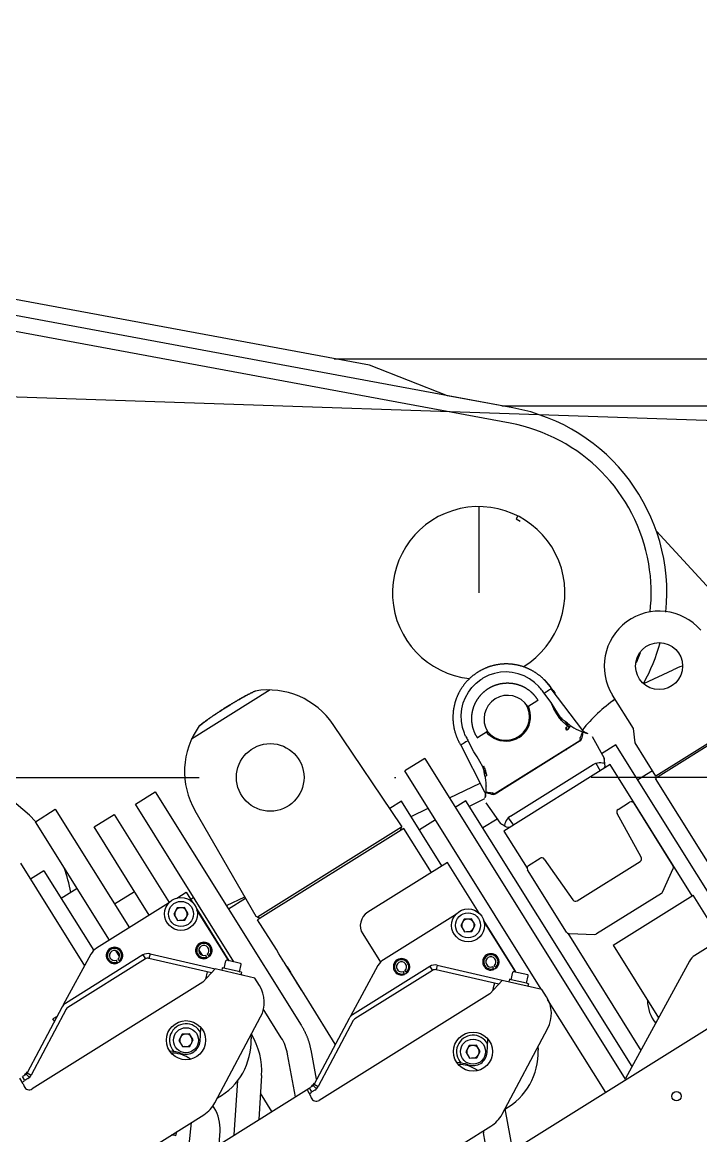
# Model space of a CAD drawing. Extents: x 1551 to 113148, y -1700 to 77018.
# Drawn here: x 14195 to 14628, y 60336 to 61047 of the extents above; entities that cross this region are included whole.
import ezdxf

# ---------------------------------------------------------------- set-up
doc = ezdxf.new("R2010")
doc.units = 0
doc.header["$LTSCALE"] = 500
doc.header["$MEASUREMENT"] = 0
doc.linetypes.add('CENTER', pattern=[3, 2.5, -0.25, 0, -0.25])
doc.layers.get('0').update_dxf_attribs({"linetype": 'CONTINUOUS'})

# ---------------------------------------------------------------- blocks, each defined once
blk = doc.blocks.new('platform_side')
at = {"linetype": 'Continuous'}
for p, q in [((-9694.55, 6953.69), (-10167.52, 7041.35)), ((-9602.97, 6926.55), (-10171.07, 7031.84)), ((-9604.79, 6916.72), (-10116.27, 7011.51)), ((-9717.13, 6957.88), (-9412.12, 6957.88)), ((-9644.74, 6934.29), (-9694.55, 6953.69)), ((-9604.07, 6926.75), (-9644.77, 6934.3)), ((-9610.14, 6927.88), (-9442.82, 6927.88)), ((-9624.84, 6863.56), (-9624.84, 6808.56)), ((-9599.98, 6857.62), (-9601.03, 6855.79)), ((-9601.03, 6855.79), (-9598.43, 6854.29)), ((-9451.58, 6782.81), (-9511.43, 6847.8)), ((-9519.42, 6750.81), (-9500.82, 6759.39)), ((-9558.45, 6720.76), (-9578.52, 6747.4)), ((-9757.78, 6746.61), (-9807.97, 6715.24)), ((-9774.15, 6742.47), (-9774.66, 6742.19)), ((-9593.55, 6736.06), (-9587.12, 6740.08)), ((-9587.12, 6740.08), (-9586.88, 6740.23)), ((-9583.37, 6744.7), (-9583.2, 6744.48)), ((-9583.2, 6744.48), (-9578.34, 6738.03)), ((-9582.2, 6743.15), (-9578.34, 6738.03)), ((-9577.53, 6746.07), (-9577.36, 6746.18)), ((-9577.38, 6746.17), (-9576.31, 6744.46)), ((-9577.36, 6746.18), (-9576.16, 6744.26)), ((-9526.2, 6722.1), (-9539.45, 6743.3)), ((-9578.34, 6738.03), (-9577.91, 6737.45)), ((-9577.91, 6737.45), (-9578.34, 6738.03)), ((-9576.9, 6734.66), (-9578.34, 6738.03)), ((-9576.95, 6734.79), (-9572.78, 6728.11)), ((-9444.76, 6733.49), (-9511.84, 6691.57)), ((-9569.43, 6726.33), (-9567.05, 6722.52)), ((-9444.32, 6732.59), (-9512.16, 6690.19)), ((-9674.06, 6659.96), (-9717.65, 6724.58)), ((-9619.16, 6720.06), (-9625.59, 6716.04)), ((-9569.29, 6722.54), (-9568.46, 6721.21)), ((-9566.29, 6723.93), (-9566.25, 6723.86)), ((-9563.04, 6721.78), (-9563.03, 6721.77)), ((-9561.87, 6721.39), (-9561.89, 6721.38)), ((-9558.21, 6720.47), (-9558.26, 6720.53)), ((-9558.16, 6720.41), (-9558.21, 6720.47)), ((-9558.11, 6720.35), (-9558.16, 6720.41)), ((-9558.05, 6720.3), (-9558.11, 6720.35)), ((-9558, 6720.24), (-9558.05, 6720.3)), ((-9557.94, 6720.19), (-9558, 6720.24)), ((-9557.89, 6720.13), (-9557.94, 6720.19)), ((-9557.83, 6720.08), (-9557.89, 6720.13)), ((-9557.77, 6720.03), (-9557.83, 6720.08)), ((-9557.71, 6719.98), (-9557.77, 6720.03)), ((-9557.66, 6719.93), (-9557.72, 6719.98)), ((-9557.6, 6719.88), (-9557.66, 6719.93)), ((-9557.55, 6719.84), (-9557.6, 6719.88)), ((-9557.45, 6719.77), (-9557.5, 6719.8)), ((-9557.4, 6719.73), (-9557.45, 6719.77)), ((-9557.36, 6719.7), (-9557.41, 6719.73)), ((-9557.32, 6719.67), (-9557.36, 6719.7)), ((-9557.28, 6719.64), (-9557.32, 6719.67)), ((-9557.24, 6719.61), (-9557.28, 6719.64)), ((-9557.2, 6719.59), (-9557.24, 6719.62)), ((-9557.16, 6719.56), (-9557.2, 6719.59)), ((-9557.12, 6719.54), (-9557.17, 6719.57)), ((-9557.09, 6719.52), (-9557.13, 6719.54)), ((-9557.05, 6719.5), (-9557.09, 6719.52)), ((-9557.02, 6719.48), (-9557.06, 6719.5)), ((-9556.99, 6719.46), (-9557.03, 6719.48)), ((-9556.95, 6719.44), (-9556.99, 6719.46)), ((-9556.92, 6719.42), (-9556.96, 6719.44)), ((-9556.89, 6719.4), (-9556.93, 6719.43)), ((-9556.86, 6719.39), (-9556.9, 6719.41)), ((-9556.83, 6719.37), (-9556.87, 6719.39)), ((-9556.81, 6719.36), (-9556.84, 6719.38)), ((-9556.78, 6719.34), (-9556.81, 6719.36)), ((-9556.75, 6719.33), (-9556.79, 6719.35)), ((-9556.73, 6719.32), (-9556.76, 6719.33)), ((-9556.7, 6719.3), (-9556.73, 6719.32)), ((-9556.68, 6719.29), (-9556.71, 6719.31)), ((-9556.65, 6719.28), (-9556.68, 6719.29)), ((-9556.63, 6719.27), (-9556.66, 6719.28)), ((-9556.6, 6719.26), (-9556.64, 6719.27)), ((-9556.64, 6719.17), (-9556.62, 6719.16)), ((-9556.64, 6719.16), (-9556.56, 6719.14)), ((-9556.58, 6719.24), (-9556.61, 6719.26)), ((-9556.56, 6719.23), (-9556.59, 6719.25)), ((-9556.54, 6719.22), (-9556.57, 6719.24)), ((-9556.51, 6719.21), (-9556.55, 6719.23)), ((-9556.49, 6719.2), (-9556.52, 6719.22)), ((-9556.47, 6719.2), (-9556.5, 6719.21)), ((-9556.45, 6719.19), (-9556.48, 6719.2)), ((-9556.43, 6719.18), (-9556.46, 6719.19)), ((-9556.41, 6719.17), (-9556.44, 6719.18)), ((-9556.44, 6719.11), (-9556.33, 6719.08)), ((-9556.39, 6719.16), (-9556.42, 6719.17)), ((-9556.37, 6719.15), (-9556.4, 6719.17)), ((-9556.34, 6719.14), (-9556.37, 6719.15)), ((-9556.31, 6719.13), (-9556.35, 6719.14)), ((-9556.28, 6719.12), (-9556.32, 6719.13)), ((-9556.26, 6719.11), (-9556.29, 6719.12)), ((-9556.23, 6719.1), (-9556.27, 6719.11)), ((-9556.21, 6719.09), (-9556.24, 6719.1)), ((-9556.18, 6719.08), (-9556.22, 6719.09)), ((-9556.16, 6719.07), (-9556.19, 6719.08)), ((-9556.13, 6719.06), (-9556.17, 6719.07)), ((-9556.1, 6719.05), (-9556.14, 6719.06)), ((-9556.07, 6719.04), (-9556.11, 6719.05)), ((-9556.04, 6719.03), (-9556.08, 6719.04)), ((-9556.03, 6719.02), (-9556.05, 6719.03)), ((-9556, 6719.02), (-9556.03, 6719.03)), ((-9555.98, 6719.01), (-9556.01, 6719.02)), ((-9555.95, 6719), (-9555.98, 6719.01)), ((-9555.93, 6718.99), (-9555.95, 6719)), ((-9555.9, 6718.98), (-9555.93, 6718.99)), ((-9555.88, 6718.98), (-9555.9, 6718.98)), ((-9555.86, 6718.97), (-9555.89, 6718.98)), ((-9555.85, 6718.97), (-9555.88, 6718.98)), ((-9555.87, 6718.97), (-9555.82, 6718.96)), ((-9555.87, 6718.97), (-9555.87, 6718.97)), ((-9555.84, 6718.97), (-9555.86, 6718.97)), ((-9555.83, 6718.96), (-9555.85, 6718.97)), ((-9555.8, 6718.96), (-9555.83, 6718.96)), ((-9555.82, 6718.96), (-9555.8, 6718.95)), ((-9555.76, 6718.94), (-9555.81, 6718.96)), ((-9555.75, 6718.94), (-9555.77, 6718.95)), ((-9555.76, 6718.94), (-9555.75, 6718.94)), ((-9555.76, 6718.94), (-9555.75, 6718.94)), ((-9555.75, 6718.94), (-9555.74, 6718.94)), ((-9555.75, 6718.94), (-9555.74, 6718.94)), ((-9555.71, 6718.93), (-9555.75, 6718.94)), ((-9555.7, 6718.93), (-9555.73, 6718.94)), ((-9555.58, 6718.9), (-9555.72, 6718.93)), ((-9555.67, 6718.92), (-9555.71, 6718.93)), ((-9555.63, 6718.91), (-9555.67, 6718.92)), ((-9555.61, 6718.91), (-9555.64, 6718.91)), ((-9555.23, 6718.82), (-9555.17, 6718.81)), ((-9525.09, 6712.77), (-9526.2, 6722.1)), ((-9631.71, 6714.5), (-9631.58, 6714.25)), ((-9627.92, 6707.05), (-9631.58, 6714.25)), ((-9625.59, 6716.04), (-9625.83, 6715.89)), ((-9614.6, 6680.51), (-9560.32, 6714.43)), ((-9560.1, 6714.07), (-9614.38, 6680.16)), ((-9552.51, 6716.84), (-9544.9, 6703.1)), ((-9537.27, 6711.6), (-9546.44, 6705.88)), ((-9472.56, 6608.04), (-9537.27, 6711.6)), ((-9511.84, 6691.57), (-9525.09, 6712.77)), ((-9636.25, 6711.32), (-9621.11, 6681.61)), ((-9627.59, 6706.41), (-9627.92, 6707.05)), ((-9659.22, 6702.86), (-9671.94, 6694.92)), ((-9659.22, 6702.86), (-9531.41, 6498.34)), ((-9540.91, 6698.98), (-9608.76, 6656.58)), ((-9604.53, 6666.09), (-9551.77, 6699.05)), ((-9550.13, 6699.83), (-9547.41, 6694.92)), ((-9544.94, 6696.46), (-9544.25, 6698.3)), ((-9544.83, 6699.93), (-9544.69, 6701.04)), ((-9488.62, 6615.3), (-9540.91, 6698.98)), ((-9584.95, 6555.71), (-9671.94, 6694.92)), ((-9621.43, 6694.82), (-9619.72, 6692.08)), ((-9620.7, 6691.02), (-9620.6, 6690.85)), ((-9514.01, 6695.03), (-9523.29, 6689.23)), ((-9464.12, 6613.31), (-9512.16, 6690.19)), ((-9643.51, 6677.72), (-9623.94, 6687.16)), ((-9620.02, 6686.18), (-9620.01, 6686.16)), ((-9620, 6685.4), (-9619.98, 6685.37)), ((-9620, 6685.35), (-9619.98, 6685.33)), ((-9843.82, 6673.71), (-9831.1, 6681.66)), ((-9831.1, 6681.66), (-9738.06, 6532.76)), ((-9632.99, 6675.97), (-9639.76, 6671.73)), ((-9527, 6506.36), (-9632.99, 6675.97)), ((-9630.81, 6672.49), (-9620.87, 6677.28)), ((-9621.05, 6681.48), (-9621.02, 6681.4)), ((-9621.02, 6681.41), (-9620.98, 6681.33)), ((-9620.98, 6681.33), (-9620.95, 6681.26)), ((-9620.95, 6681.26), (-9620.92, 6681.19)), ((-9620.93, 6681.19), (-9620.9, 6681.12)), ((-9620.9, 6681.12), (-9620.87, 6681.04)), ((-9620.87, 6681.05), (-9620.84, 6680.97)), ((-9620.84, 6680.98), (-9620.82, 6680.9)), ((-9620.82, 6680.9), (-9620.79, 6680.82)), ((-9620.8, 6680.83), (-9620.77, 6680.75)), ((-9620.78, 6677.86), (-9620.8, 6677.8)), ((-9620.77, 6680.75), (-9620.75, 6680.67)), ((-9620.69, 6678.23), (-9620.7, 6678.21)), ((-9620.7, 6678.22), (-9620.7, 6678.21)), ((-9620.69, 6678.24), (-9620.65, 6678.41)), ((-9620.68, 6678.29), (-9620.69, 6678.24)), ((-9620.69, 6678.25), (-9620.69, 6678.22)), ((-9620.69, 6678.23), (-9620.69, 6678.24)), ((-9620.69, 6678.23), (-9620.69, 6678.24)), ((-9620.69, 6678.24), (-9620.69, 6678.24)), ((-9620.69, 6678.24), (-9620.69, 6678.24)), ((-9620.67, 6678.33), (-9620.68, 6678.29)), ((-9620.68, 6678.3), (-9620.68, 6678.27)), ((-9620.66, 6678.37), (-9620.67, 6678.35)), ((-9620.67, 6678.35), (-9620.67, 6678.32)), ((-9620.65, 6678.43), (-9620.66, 6678.39)), ((-9620.66, 6678.4), (-9620.66, 6678.37)), ((-9620.64, 6678.47), (-9620.65, 6678.43)), ((-9620.63, 6678.53), (-9620.64, 6678.49)), ((-9620.64, 6678.51), (-9620.64, 6678.47)), ((-9620.62, 6678.59), (-9620.63, 6678.57)), ((-9620.63, 6678.57), (-9620.63, 6678.55)), ((-9620.63, 6678.55), (-9620.63, 6678.53)), ((-9620.61, 6678.67), (-9620.62, 6678.64)), ((-9620.62, 6678.64), (-9620.62, 6678.62)), ((-9620.62, 6678.62), (-9620.62, 6678.59)), ((-9620.61, 6678.69), (-9620.61, 6678.67)), ((-9620.58, 6678.94), (-9620.59, 6678.9)), ((-9620.59, 6678.91), (-9620.59, 6678.87)), ((-9620.59, 6678.87), (-9620.59, 6678.84)), ((-9620.58, 6679.7), (-9620.58, 6679.62)), ((-9620.58, 6679.63), (-9620.57, 6679.56)), ((-9620.57, 6679.09), (-9620.58, 6679.04)), ((-9620.58, 6679.05), (-9620.58, 6679.01)), ((-9620.58, 6679.01), (-9620.58, 6678.97)), ((-9620.58, 6678.97), (-9620.58, 6678.94)), ((-9620.57, 6679.57), (-9620.57, 6679.5)), ((-9620.57, 6679.51), (-9620.57, 6679.45)), ((-9620.57, 6679.46), (-9620.57, 6679.39)), ((-9620.57, 6679.4), (-9620.57, 6679.34)), ((-9620.57, 6679.35), (-9620.57, 6679.3)), ((-9620.57, 6679.3), (-9620.57, 6679.25)), ((-9620.57, 6679.26), (-9620.57, 6679.21)), ((-9620.57, 6679.21), (-9620.57, 6679.16)), ((-9620.57, 6679.17), (-9620.57, 6679.12)), ((-9620.57, 6679.13), (-9620.57, 6679.08)), ((-9620.54, 6678.92), (-9620.56, 6678.85)), ((-9620.53, 6678.96), (-9620.52, 6679.02)), ((-9620.49, 6679.18), (-9620.46, 6679.36)), ((-9615.53, 6679.85), (-9612.62, 6681.26)), ((-9907.61, 6662.57), (-9894.89, 6670.52)), ((-9894.89, 6670.52), (-9847.67, 6594.94)), ((-9780.99, 6573.16), (-9843.82, 6673.71)), ((-9766.79, 6602.01), (-9805.77, 6669.52)), ((-9674.12, 6675.75), (-9681.57, 6671.09)), ((-9648.28, 6634.4), (-9674.12, 6675.75)), ((-9667.97, 6665.91), (-9657.1, 6671.16)), ((-9620.19, 6674.55), (-9611.18, 6661.68)), ((-9535.87, 6670.38), (-9528.57, 6674.94)), ((-9525.82, 6674.3), (-9500.95, 6634.51)), ((-9860.39, 6586.99), (-9907.61, 6662.57)), ((-9870.13, 6659.2), (-9857.41, 6667.15)), ((-9857.41, 6667.15), (-9822.31, 6610.97)), ((-9652.49, 6663.79), (-9662.67, 6657.42)), ((-9613, 6664.28), (-9622.12, 6658.58)), ((-9605.95, 6664.95), (-9602.73, 6660.35)), ((-9521.16, 6639.94), (-9536.56, 6667.72)), ((-9834.95, 6602.89), (-9870.13, 6659.2)), ((-9674.11, 6659), (-9765.91, 6601.64)), ((-9672.54, 6658.31), (-9765.82, 6600.02)), ((-9674.63, 6657), (-9674.11, 6659)), ((-9674.06, 6659.96), (-9674.11, 6659)), ((-9654.98, 6630.21), (-9672.54, 6658.31)), ((-9608.36, 6660.23), (-9609.43, 6660.59)), ((-9608.76, 6656.58), (-9593.96, 6632.9)), ((-9605.19, 6658.81), (-9607.15, 6658.99)), ((-9917.08, 6636.21), (-9876.17, 6570.74)), ((-9644.77, 6636.59), (-9695.65, 6604.79)), ((-9624.5, 6604.15), (-9644.77, 6636.59)), ((-9593.03, 6634.67), (-9585.73, 6639.22)), ((-9583.03, 6638.68), (-9564.82, 6612.67)), ((-9562.12, 6612.12), (-9521.85, 6637.28)), ((-9902.22, 6631.29), (-9910.7, 6625.99)), ((-9902.22, 6631.29), (-9870.41, 6580.39)), ((-9568.79, 6592.11), (-9593.66, 6631.91)), ((-9507.55, 6617.72), (-9500.82, 6632.62)), ((-9880.99, 6619.96), (-9891.16, 6613.6)), ((-9844.34, 6617.93), (-9857.07, 6609.98)), ((-9817.3, 6613.9), (-9811.43, 6617.57)), ((-9811.43, 6617.57), (-9807.59, 6611.42)), ((-9806.62, 6614.17), (-9808.55, 6612.96)), ((-9785.75, 6609.08), (-9774.11, 6614.69)), ((-9773.51, 6613.65), (-9784.37, 6606.86)), ((-9508.32, 6616.85), (-9549.69, 6590.99)), ((-9539.11, 6583.75), (-9487.98, 6615.7)), ((-9477.38, 6598.74), (-9487.98, 6615.7)), ((-9822.7, 6610.54), (-9868.68, 6581.81)), ((-9817.17, 6607.65), (-9819.34, 6603.57)), ((-9812.55, 6607.81), (-9817.17, 6607.65)), ((-9810.11, 6603.9), (-9812.55, 6607.81)), ((-9804.69, 6606.78), (-9784.13, 6573.88)), ((-9784.3, 6573.92), (-9804.57, 6606.36)), ((-9440.95, 6606.06), (-9486.93, 6577.33)), ((-9819.34, 6603.57), (-9816.89, 6599.66)), ((-9816.89, 6599.66), (-9812.27, 6599.82)), ((-9812.27, 6599.82), (-9810.11, 6603.9)), ((-9765.91, 6601.64), (-9766.79, 6602.01)), ((-9765.91, 6601.64), (-9763.89, 6601.23)), ((-9753.91, 6580.96), (-9765.82, 6600.02)), ((-9639.62, 6603.27), (-9685.59, 6574.54)), ((-9634.09, 6600.38), (-9636.26, 6596.3)), ((-9629.47, 6600.54), (-9634.09, 6600.38)), ((-9627.02, 6596.62), (-9629.47, 6600.54)), ((-9601.38, 6567.14), (-9621.61, 6599.51)), ((-9601.22, 6566.65), (-9621.49, 6599.08)), ((-9698.83, 6591.01), (-9687.52, 6572.92)), ((-9636.26, 6596.3), (-9633.81, 6592.39)), ((-9633.81, 6592.39), (-9629.19, 6592.55)), ((-9629.19, 6592.55), (-9627.02, 6596.62)), ((-9568.03, 6591.4), (-9521.36, 6516.73)), ((-9567.16, 6591.17), (-9550.81, 6590.69)), ((-9539.11, 6583.75), (-9510.13, 6537.38)), ((-9872.16, 6578.11), (-9889.77, 6545.73)), ((-9839.01, 6577.56), (-9888.43, 6546.68)), ((-9853.93, 6576.66), (-9856.25, 6580.37)), ((-9839.01, 6577.56), (-9837.42, 6575.02)), ((-9834.48, 6578.32), (-9835.15, 6575.4)), ((-9834.48, 6578.32), (-9792.88, 6568.72)), ((-9803.38, 6580.69), (-9801.32, 6577.38)), ((-9798.18, 6575.55), (-9798.93, 6577.4)), ((-9796.64, 6576.51), (-9797.97, 6578)), ((-9752.27, 6578.32), (-9753.91, 6580.96)), ((-9749.11, 6573.27), (-9752.27, 6578.32)), ((-9837.42, 6575.02), (-9886.84, 6544.14)), ((-9855.16, 6572.37), (-9855.91, 6574.23)), ((-9853.61, 6573.34), (-9854.95, 6574.82)), ((-9795.18, 6566.17), (-9835.15, 6575.4)), ((-9787.15, 6569.04), (-9786.05, 6573.81)), ((-9776.68, 6572.16), (-9785.45, 6574.19)), ((-9777.41, 6566.79), (-9776.31, 6571.56)), ((-9747.03, 6569.94), (-9744.96, 6566.63)), ((-9689.08, 6570.84), (-9706.69, 6538.46)), ((-9655.93, 6570.29), (-9705.35, 6539.41)), ((-9655.93, 6570.29), (-9654.34, 6567.75)), ((-9651.4, 6571.05), (-9652.07, 6568.13)), ((-9651.4, 6571.05), (-9609.79, 6561.44)), ((-9615.36, 6568.92), (-9615.85, 6570.13)), ((-9614.89, 6570.73), (-9614.02, 6569.76)), ((-9613.55, 6569.24), (-9614.02, 6569.76)), ((-9490.41, 6573.63), (-9531.14, 6498.75)), ((-9419.15, 6567.8), (-11373.19, 5346.78)), ((-9792.9, 6568.62), (-9800.8, 6560.14)), ((-9797.93, 6566.8), (-9799.03, 6562.04)), ((-9767.55, 6562.77), (-9792.9, 6568.62)), ((-9788.37, 6569.32), (-9788.73, 6567.76)), ((-9776.19, 6566.51), (-9788.37, 6569.32)), ((-9776.95, 6566.68), (-9777.3, 6567.25)), ((-9776.19, 6566.51), (-9776.55, 6564.95)), ((-9775.75, 6564.76), (-9776.37, 6565.75)), ((-9764.61, 6558.06), (-9767.55, 6562.77)), ((-9733.26, 6547.91), (-9744.96, 6566.63)), ((-9654.34, 6567.75), (-9703.76, 6536.86)), ((-9672.34, 6565.74), (-9672.83, 6566.95)), ((-9672.34, 6565.74), (-9672.08, 6565.1)), ((-9671.87, 6567.55), (-9670.99, 6566.58)), ((-9670.53, 6566.07), (-9670.99, 6566.58)), ((-9612.1, 6558.9), (-9652.07, 6568.13)), ((-9615.36, 6568.92), (-9615.1, 6568.27)), ((-9604.07, 6561.77), (-9602.97, 6566.54)), ((-9593.6, 6564.89), (-9602.37, 6566.91)), ((-9601.44, 6567), (-9601.38, 6567.14)), ((-9594.33, 6559.52), (-9593.23, 6564.29)), ((-9800.8, 6560.14), (-9909.7, 6492.1)), ((-9739.76, 6558.3), (-9740.97, 6560.25)), ((-9609.82, 6561.35), (-9617.72, 6552.87)), ((-9615.53, 6556.61), (-9615.95, 6554.77)), ((-9614.85, 6559.53), (-9615.53, 6556.61)), ((-9584.47, 6555.5), (-9609.82, 6561.35)), ((-9605.29, 6562.05), (-9605.65, 6560.49)), ((-9604.07, 6561.77), (-9605.29, 6562.05)), ((-9594.33, 6559.52), (-9604.07, 6561.77)), ((-9593.11, 6559.23), (-9594.33, 6559.52)), ((-9593.11, 6559.23), (-9593.47, 6557.68)), ((-9581.53, 6550.79), (-9584.47, 6555.5)), ((-9617.72, 6552.87), (-9726.62, 6484.82)), ((-9543.83, 6489.89), (-9580.89, 6549.2)), ((-9890.55, 6544.41), (-9912.91, 6502.36)), ((-9887.9, 6543), (-9910.26, 6500.95)), ((-9750.79, 6524.81), (-9762.25, 6543.17)), ((-9716.31, 6520.78), (-9733.26, 6547.91)), ((-9893.79, 6538.35), (-9896.37, 6536.74)), ((-9895.46, 6535.28), (-9896.37, 6536.74)), ((-9793.05, 6483.25), (-9763.91, 6538.07)), ((-9707.47, 6537.14), (-9729.83, 6495.09)), ((-9704.82, 6535.73), (-9727.18, 6493.68)), ((-9814, 6527.09), (-9816.17, 6523.01)), ((-9809.38, 6527.25), (-9814, 6527.09)), ((-9806.93, 6523.34), (-9809.38, 6527.25)), ((-9802.59, 6522.61), (-9802.01, 6530.93)), ((-9609.96, 6475.98), (-9580.83, 6530.8)), ((-9816.17, 6523.01), (-9813.72, 6519.1)), ((-9809.1, 6519.26), (-9806.93, 6523.34)), ((-9770.12, 6526.39), (-9770.04, 6524.11)), ((-9630.92, 6519.82), (-9633.08, 6515.74)), ((-9626.3, 6519.98), (-9630.92, 6519.82)), ((-9623.85, 6516.06), (-9626.3, 6519.98)), ((-9619.51, 6515.34), (-9618.93, 6523.66)), ((-9813.72, 6519.1), (-9809.1, 6519.26)), ((-9741.75, 6487.16), (-9746.72, 6514.31)), ((-9731.96, 6517.01), (-9728.54, 6498.3)), ((-9633.08, 6515.74), (-9630.64, 6511.83)), ((-9626.02, 6511.99), (-9623.85, 6516.06)), ((-9587.03, 6519.12), (-9586.95, 6516.84)), ((-9630.64, 6511.83), (-9626.02, 6511.99)), ((-9915.37, 6495.44), (-9917.57, 6498.97)), ((-9913.97, 6501.22), (-9915.88, 6500.03)), ((-9914.29, 6497.48), (-9915.88, 6500.03)), ((-9912.38, 6498.68), (-9914.29, 6497.48)), ((-9913.5, 6501.59), (-9911.44, 6499.4)), ((-9912.91, 6502.36), (-9910.26, 6500.95)), ((-9763.33, 6500.62), (-9765.14, 6472.55)), ((-11575.61, 5341.24), (-9732.96, 6492.65)), ((-9915.4, 6496.79), (-9914.45, 6497.38)), ((-9915.03, 6494.26), (-9914.76, 6493.65)), ((-9780.81, 6462.76), (-9778.56, 6497.47)), ((-9734.49, 6491.7), (-9734.1, 6491.07)), ((-9730.88, 6493.95), (-9732.8, 6492.76)), ((-9731.21, 6490.21), (-9732.8, 6492.76)), ((-9729.3, 6491.41), (-9731.21, 6490.21)), ((-9730.42, 6494.31), (-9728.36, 6492.13)), ((-9729.83, 6495.09), (-9727.18, 6493.68)), ((-9756.77, 6477.78), (-9764.05, 6489.43)), ((-9734.1, 6491.07), (-9732.29, 6488.17)), ((-9732.32, 6489.52), (-9731.79, 6489.85)), ((-9731.95, 6486.98), (-9731.68, 6486.38)), ((-9731.79, 6489.85), (-9731.37, 6490.11)), ((-9793.54, 6480.01), (-9794.33, 6481.27)), ((-9603.03, 6452.9), (-9607.91, 6479.39)), ((-9889.82, 6419.62), (-9800.11, 6475.68)), ((-9808.13, 6470.66), (-9810.94, 6443.93)), ((-9817.94, 6462.29), (-9817.34, 6464.91)), ((-9790.32, 6456.81), (-9789.79, 6465.17)), ((-9706.74, 6412.35), (-9617.03, 6468.4)), ((-9618.14, 6443.46), (-9621.77, 6464.13)), ((-9817.94, 6462.29), (-9819.13, 6462.56))]:
    blk.add_line(p, q, dxfattribs=at)
for points in [[(-9583.06, 6753.09), (-9583.29, 6753.32), (-9583.53, 6753.55), (-9583.76, 6753.78), (-9584, 6754), (-9584.24, 6754.23), (-9584.49, 6754.45), (-9584.73, 6754.67), (-9584.98, 6754.88), (-9585.23, 6755.1), (-9585.48, 6755.31), (-9585.73, 6755.52), (-9585.99, 6755.72), (-9586.25, 6755.93), (-9586.5, 6756.13), (-9586.77, 6756.33), (-9587.03, 6756.52), (-9587.29, 6756.72), (-9587.56, 6756.91), (-9587.83, 6757.1), (-9588.1, 6757.28), (-9588.37, 6757.47), (-9588.65, 6757.65), (-9588.92, 6757.82), (-9589.2, 6758), (-9589.48, 6758.17), (-9589.76, 6758.34), (-9590.04, 6758.51), (-9590.32, 6758.67), (-9590.61, 6758.84), (-9590.9, 6759), (-9591.19, 6759.15), (-9591.48, 6759.31), (-9591.77, 6759.46), (-9592.06, 6759.6), (-9592.35, 6759.75), (-9592.65, 6759.89), (-9592.95, 6760.03), (-9593.25, 6760.17), (-9593.54, 6760.3), (-9593.85, 6760.43), (-9594.15, 6760.56), (-9594.45, 6760.68), (-9594.76, 6760.81), (-9595.06, 6760.92), (-9595.37, 6761.04), (-9595.68, 6761.15), (-9595.99, 6761.26), (-9596.3, 6761.37), (-9596.61, 6761.48), (-9596.92, 6761.58), (-9597.23, 6761.67), (-9597.55, 6761.77), (-9597.86, 6761.86), (-9598.18, 6761.95), (-9598.49, 6762.04), (-9598.81, 6762.12), (-9599.13, 6762.2), (-9599.45, 6762.28), (-9599.77, 6762.35), (-9600.09, 6762.42), (-9600.41, 6762.49), (-9600.73, 6762.55), (-9601.05, 6762.61), (-9601.38, 6762.67), (-9601.7, 6762.73), (-9602.02, 6762.78), (-9602.35, 6762.83), (-9602.67, 6762.87), (-9603, 6762.92), (-9603.32, 6762.96), (-9603.65, 6762.99), (-9603.98, 6763.02), (-9604.3, 6763.05), (-9604.63, 6763.08), (-9604.96, 6763.11), (-9605.28, 6763.13), (-9605.61, 6763.14), (-9605.94, 6763.16), (-9606.27, 6763.17), (-9606.59, 6763.18), (-9606.92, 6763.18), (-9607.25, 6763.18), (-9607.58, 6763.18), (-9607.91, 6763.18), (-9608.23, 6763.17), (-9608.56, 6763.16), (-9608.89, 6763.14), (-9609.22, 6763.13), (-9609.54, 6763.11), (-9609.87, 6763.08), (-9610.2, 6763.06), (-9610.53, 6763.03), (-9610.85, 6762.99), (-9611.18, 6762.96), (-9611.5, 6762.92), (-9611.83, 6762.87), (-9612.15, 6762.83), (-9612.48, 6762.78), (-9612.8, 6762.73), (-9613.12, 6762.67), (-9613.45, 6762.62), (-9613.77, 6762.55), (-9614.09, 6762.49), (-9614.41, 6762.42), (-9614.73, 6762.35), (-9615.05, 6762.28), (-9615.37, 6762.2), (-9615.69, 6762.12), (-9616.01, 6762.04), (-9616.32, 6761.95), (-9616.64, 6761.86), (-9616.95, 6761.77), (-9617.27, 6761.68), (-9617.58, 6761.58), (-9617.89, 6761.48), (-9618.2, 6761.37), (-9618.51, 6761.27), (-9618.82, 6761.16), (-9619.13, 6761.04), (-9619.44, 6760.93), (-9619.74, 6760.81), (-9620.05, 6760.69), (-9620.35, 6760.56), (-9620.65, 6760.44), (-9620.95, 6760.31), (-9621.25, 6760.17), (-9621.55, 6760.04), (-9621.85, 6759.9), (-9622.14, 6759.75), (-9622.44, 6759.61), (-9622.73, 6759.46), (-9623.02, 6759.31), (-9623.31, 6759.16), (-9623.6, 6759), (-9623.89, 6758.84), (-9624.17, 6758.68), (-9624.45, 6758.52), (-9624.74, 6758.35), (-9625.02, 6758.18), (-9625.29, 6758.01)], [(-9625.29, 6758.01), (-9625.56, 6757.84), (-9625.84, 6757.66), (-9626.11, 6757.48), (-9626.39, 6757.3), (-9626.66, 6757.11), (-9626.92, 6756.92), (-9627.19, 6756.73), (-9627.46, 6756.54), (-9627.72, 6756.34), (-9627.98, 6756.14), (-9628.24, 6755.94), (-9628.5, 6755.74), (-9628.75, 6755.53), (-9629.01, 6755.33), (-9629.26, 6755.12), (-9629.51, 6754.9), (-9629.75, 6754.69), (-9630, 6754.47), (-9630.24, 6754.25), (-9630.48, 6754.03), (-9630.72, 6753.8), (-9630.96, 6753.57), (-9631.19, 6753.34), (-9631.42, 6753.11), (-9631.65, 6752.88), (-9631.88, 6752.64), (-9632.11, 6752.4), (-9632.33, 6752.16), (-9632.55, 6751.92), (-9632.77, 6751.68), (-9632.98, 6751.43), (-9633.2, 6751.18), (-9633.41, 6750.93), (-9633.62, 6750.68), (-9633.82, 6750.42), (-9634.03, 6750.17), (-9634.23, 6749.91), (-9634.43, 6749.65), (-9634.62, 6749.38), (-9634.82, 6749.12), (-9635.01, 6748.85), (-9635.2, 6748.58), (-9635.38, 6748.31), (-9635.56, 6748.04), (-9635.75, 6747.77), (-9635.92, 6747.49), (-9636.1, 6747.22), (-9636.27, 6746.94), (-9636.44, 6746.66), (-9636.61, 6746.38), (-9636.77, 6746.09), (-9636.94, 6745.81), (-9637.1, 6745.52), (-9637.25, 6745.23), (-9637.41, 6744.94), (-9637.56, 6744.65), (-9637.7, 6744.36), (-9637.85, 6744.06), (-9637.99, 6743.77), (-9638.13, 6743.47), (-9638.27, 6743.17), (-9638.4, 6742.87), (-9638.53, 6742.57), (-9638.66, 6742.27), (-9638.78, 6741.97), (-9638.91, 6741.66), (-9639.03, 6741.36), (-9639.14, 6741.05), (-9639.26, 6740.74), (-9639.37, 6740.43), (-9639.47, 6740.12), (-9639.58, 6739.81), (-9639.68, 6739.5), (-9639.78, 6739.19), (-9639.87, 6738.87), (-9639.96, 6738.56), (-9640.05, 6738.24), (-9640.14, 6737.93), (-9640.22, 6737.61), (-9640.3, 6737.29), (-9640.38, 6736.97), (-9640.45, 6736.65), (-9640.52, 6736.33), (-9640.59, 6736.01), (-9640.66, 6735.69), (-9640.72, 6735.37), (-9640.78, 6735.04), (-9640.83, 6734.72), (-9640.88, 6734.4), (-9640.93, 6734.07), (-9640.98, 6733.75), (-9641.02, 6733.42), (-9641.06, 6733.1), (-9641.1, 6732.77), (-9641.13, 6732.45), (-9641.16, 6732.12), (-9641.19, 6731.79), (-9641.21, 6731.46), (-9641.23, 6731.14), (-9641.25, 6730.81), (-9641.27, 6730.48), (-9641.28, 6730.15), (-9641.29, 6729.82), (-9641.29, 6729.5), (-9641.29, 6729.17), (-9641.29, 6728.84), (-9641.29, 6728.51), (-9641.28, 6728.19), (-9641.27, 6727.86), (-9641.25, 6727.53), (-9641.24, 6727.2), (-9641.22, 6726.87), (-9641.19, 6726.55), (-9641.17, 6726.22), (-9641.14, 6725.89), (-9641.1, 6725.57), (-9641.07, 6725.24), (-9641.03, 6724.91), (-9640.99, 6724.59), (-9640.94, 6724.26), (-9640.89, 6723.94), (-9640.84, 6723.62), (-9640.79, 6723.29), (-9640.73, 6722.97), (-9640.67, 6722.65), (-9640.6, 6722.32), (-9640.53, 6722), (-9640.46, 6721.68), (-9640.39, 6721.36), (-9640.31, 6721.04), (-9640.23, 6720.72), (-9640.15, 6720.41), (-9640.07, 6720.09), (-9639.98, 6719.77), (-9639.89, 6719.46), (-9639.79, 6719.15), (-9639.69, 6718.83), (-9639.59, 6718.52), (-9639.49, 6718.21), (-9639.38, 6717.9), (-9639.27, 6717.59), (-9639.16, 6717.28), (-9639.04, 6716.97), (-9638.92, 6716.67), (-9638.8, 6716.36), (-9638.68, 6716.06), (-9638.55, 6715.76), (-9638.42, 6715.45), (-9638.28, 6715.16), (-9638.15, 6714.86), (-9638.01, 6714.56), (-9637.87, 6714.26), (-9637.72, 6713.97), (-9637.57, 6713.68), (-9637.42, 6713.38), (-9637.27, 6713.09), (-9637.11, 6712.8), (-9636.95, 6712.52), (-9636.79, 6712.23)], [(-9621.7, 6754.33), (-9622.18, 6754.06), (-9622.64, 6753.77)], [(-9603.48, 6757.81), (-9607.25, 6758.1), (-9610.99, 6757.89), (-9614.71, 6757.18), (-9618.31, 6755.99), (-9621.7, 6754.33)], [(-9586.4, 6748.71), (-9589.25, 6751.46), (-9592.45, 6753.78), (-9595.9, 6755.62), (-9599.61, 6756.98), (-9603.48, 6757.81)], [(-9634.67, 6738.32), (-9633.28, 6741.83), (-9631.45, 6745.1), (-9629.19, 6748.14), (-9626.53, 6750.85), (-9623.56, 6753.17)], [(-9628.36, 6734.63), (-9628.3, 6734.85), (-9628.23, 6735.08), (-9628.15, 6735.31), (-9628.08, 6735.53), (-9628, 6735.76), (-9627.92, 6735.98), (-9627.84, 6736.2), (-9627.76, 6736.43), (-9627.67, 6736.65), (-9627.58, 6736.87), (-9627.49, 6737.09), (-9627.4, 6737.31), (-9627.3, 6737.52), (-9627.2, 6737.74), (-9627.1, 6737.96), (-9627, 6738.17), (-9626.9, 6738.38), (-9626.79, 6738.6), (-9626.68, 6738.81), (-9626.57, 6739.02), (-9626.46, 6739.22), (-9626.34, 6739.43), (-9626.22, 6739.64), (-9626.11, 6739.84), (-9625.98, 6740.05), (-9625.86, 6740.25), (-9625.73, 6740.45), (-9625.61, 6740.65), (-9625.48, 6740.85), (-9625.34, 6741.05), (-9625.21, 6741.24), (-9625.07, 6741.44), (-9624.93, 6741.63), (-9624.79, 6741.82), (-9624.65, 6742.01), (-9624.51, 6742.2), (-9624.36, 6742.39), (-9624.21, 6742.57), (-9624.06, 6742.76), (-9623.91, 6742.94), (-9623.76, 6743.12), (-9623.6, 6743.3), (-9623.44, 6743.48), (-9623.29, 6743.65), (-9623.12, 6743.83), (-9622.96, 6744), (-9622.8, 6744.17), (-9622.63, 6744.34), (-9622.46, 6744.5), (-9622.29, 6744.67), (-9622.12, 6744.83), (-9621.95, 6745), (-9621.77, 6745.16), (-9621.59, 6745.31), (-9621.42, 6745.47), (-9621.24, 6745.63), (-9621.05, 6745.78), (-9620.87, 6745.93), (-9620.69, 6746.08), (-9620.5, 6746.22), (-9620.31, 6746.37), (-9620.12, 6746.51), (-9619.93, 6746.65), (-9619.74, 6746.79), (-9619.55, 6746.93), (-9619.35, 6747.06), (-9619.16, 6747.2), (-9618.96, 6747.33), (-9618.76, 6747.46), (-9618.56, 6747.58)], [(-9623.56, 6753.17), (-9623.1, 6753.48), (-9622.64, 6753.77)], [(-9618.56, 6747.58), (-9618.36, 6747.71), (-9618.15, 6747.83), (-9617.95, 6747.95), (-9617.74, 6748.07), (-9617.54, 6748.19), (-9617.33, 6748.3), (-9617.12, 6748.41), (-9616.91, 6748.52), (-9616.7, 6748.63), (-9616.49, 6748.73), (-9616.27, 6748.84), (-9616.06, 6748.94), (-9615.84, 6749.04), (-9615.62, 6749.13), (-9615.41, 6749.23), (-9615.19, 6749.32), (-9614.97, 6749.41), (-9614.75, 6749.49), (-9614.53, 6749.58), (-9614.3, 6749.66), (-9614.08, 6749.74), (-9613.86, 6749.82), (-9613.63, 6749.9), (-9613.41, 6749.97), (-9613.18, 6750.04), (-9612.95, 6750.11), (-9612.72, 6750.17), (-9612.5, 6750.24), (-9612.27, 6750.3), (-9612.04, 6750.36), (-9611.81, 6750.42), (-9611.58, 6750.47), (-9611.34, 6750.52), (-9611.11, 6750.57), (-9610.88, 6750.62), (-9610.65, 6750.66), (-9610.41, 6750.7), (-9610.18, 6750.74), (-9609.94, 6750.78), (-9609.71, 6750.82), (-9609.47, 6750.85), (-9609.24, 6750.88), (-9609, 6750.91), (-9608.77, 6750.93), (-9608.53, 6750.95), (-9608.29, 6750.97), (-9608.06, 6750.99), (-9607.82, 6751.01), (-9607.58, 6751.02), (-9607.35, 6751.03), (-9607.11, 6751.04), (-9606.87, 6751.04), (-9606.63, 6751.05), (-9606.4, 6751.05), (-9606.16, 6751.04), (-9605.92, 6751.04), (-9605.68, 6751.03), (-9605.45, 6751.02), (-9605.21, 6751.01), (-9604.97, 6751), (-9604.74, 6750.98), (-9604.5, 6750.96), (-9604.26, 6750.94), (-9604.03, 6750.91), (-9603.79, 6750.89), (-9603.55, 6750.86), (-9603.32, 6750.83), (-9603.08, 6750.79), (-9602.85, 6750.75), (-9602.61, 6750.72)], [(-9602.61, 6750.72), (-9602.38, 6750.67), (-9602.14, 6750.63), (-9601.91, 6750.58), (-9601.68, 6750.53), (-9601.44, 6750.48), (-9601.21, 6750.43), (-9600.98, 6750.37), (-9600.75, 6750.31), (-9600.52, 6750.25), (-9600.29, 6750.19), (-9600.06, 6750.12), (-9599.83, 6750.06), (-9599.6, 6749.98), (-9599.38, 6749.91), (-9599.15, 6749.84), (-9598.93, 6749.76), (-9598.7, 6749.68), (-9598.48, 6749.6), (-9598.26, 6749.51), (-9598.04, 6749.42), (-9597.82, 6749.33), (-9597.6, 6749.24), (-9597.38, 6749.15), (-9597.16, 6749.05), (-9596.95, 6748.95), (-9596.73, 6748.85), (-9596.52, 6748.75), (-9596.3, 6748.64), (-9596.09, 6748.54), (-9595.88, 6748.43), (-9595.67, 6748.31), (-9595.47, 6748.2), (-9595.26, 6748.08), (-9595.05, 6747.97), (-9594.85, 6747.84), (-9594.65, 6747.72), (-9594.45, 6747.6), (-9594.25, 6747.47), (-9594.05, 6747.34), (-9593.85, 6747.21), (-9593.66, 6747.08), (-9593.46, 6746.94), (-9593.27, 6746.8), (-9593.08, 6746.67), (-9592.89, 6746.52), (-9592.7, 6746.38), (-9592.51, 6746.24), (-9592.33, 6746.09), (-9592.15, 6745.94), (-9591.97, 6745.79), (-9591.79, 6745.64), (-9591.61, 6745.48), (-9591.43, 6745.33), (-9591.26, 6745.17), (-9591.08, 6745.01), (-9590.91, 6744.85), (-9590.74, 6744.68), (-9590.57, 6744.52), (-9590.41, 6744.35), (-9590.24, 6744.18), (-9590.08, 6744.01), (-9589.92, 6743.84), (-9589.76, 6743.66), (-9589.6, 6743.49), (-9589.45, 6743.31), (-9589.3, 6743.13), (-9589.15, 6742.95), (-9589, 6742.77), (-9588.85, 6742.59), (-9588.7, 6742.4), (-9588.56, 6742.22), (-9588.42, 6742.03), (-9588.28, 6741.84), (-9588.14, 6741.65), (-9588.01, 6741.46), (-9587.88, 6741.26), (-9587.75, 6741.07), (-9587.62, 6740.87), (-9587.49, 6740.68), (-9587.37, 6740.48), (-9587.24, 6740.28), (-9587.12, 6740.08)], [(-9585.16, 6747.25), (-9585.77, 6747.99), (-9586.4, 6748.71)], [(-9582.6, 6752.62), (-9582.83, 6752.85), (-9583.06, 6753.09)], [(-9582.78, 6744.78), (-9581.91, 6745.36), (-9581.08, 6745.92), (-9580.32, 6746.41), (-9579.66, 6746.82), (-9579.13, 6747.13), (-9578.76, 6747.33), (-9578.56, 6747.4), (-9578.52, 6747.4)], [(-9578.52, 6747.4), (-9578.56, 6747.46), (-9578.74, 6747.73), (-9578.92, 6748.01), (-9579.1, 6748.28), (-9579.29, 6748.55), (-9579.48, 6748.82), (-9579.67, 6749.09), (-9579.86, 6749.35), (-9580.06, 6749.62), (-9580.26, 6749.88), (-9580.46, 6750.14), (-9580.66, 6750.39), (-9580.87, 6750.65), (-9581.08, 6750.9), (-9581.29, 6751.15), (-9581.5, 6751.4), (-9581.72, 6751.65), (-9581.94, 6751.9), (-9582.16, 6752.14), (-9582.38, 6752.38), (-9582.6, 6752.62)], [(-9796.64, 6728.46), (-9796.29, 6728.71), (-9795.93, 6728.96), (-9795.55, 6729.22), (-9795.16, 6729.49), (-9794.76, 6729.77), (-9794.35, 6730.06), (-9793.92, 6730.35), (-9793.48, 6730.64), (-9793.03, 6730.95), (-9792.58, 6731.25), (-9792.11, 6731.56), (-9791.64, 6731.87), (-9791.16, 6732.19), (-9790.67, 6732.51), (-9790.18, 6732.83), (-9789.68, 6733.16), (-9789.17, 6733.48), (-9788.66, 6733.81), (-9788.15, 6734.14), (-9787.63, 6734.47), (-9787.11, 6734.8), (-9786.59, 6735.12), (-9786.07, 6735.45), (-9785.54, 6735.78), (-9785.02, 6736.11), (-9784.5, 6736.43), (-9783.97, 6736.75), (-9783.45, 6737.07), (-9782.93, 6737.39), (-9782.41, 6737.71), (-9781.9, 6738.02), (-9781.39, 6738.33), (-9780.88, 6738.63), (-9780.38, 6738.93), (-9779.88, 6739.22), (-9779.4, 6739.51), (-9778.91, 6739.79), (-9778.44, 6740.06), (-9777.97, 6740.33), (-9777.52, 6740.6), (-9777.07, 6740.85), (-9776.63, 6741.1), (-9776.2, 6741.34), (-9775.79, 6741.57), (-9775.39, 6741.8), (-9775, 6742.01), (-9774.62, 6742.21)], [(-9774.66, 6742.19), (-9775.04, 6741.99), (-9775.42, 6741.78), (-9775.82, 6741.56), (-9776.24, 6741.33), (-9776.66, 6741.09), (-9777.1, 6740.84), (-9777.54, 6740.58), (-9778, 6740.32), (-9778.46, 6740.05), (-9778.94, 6739.78), (-9779.42, 6739.5), (-9779.91, 6739.21), (-9780.4, 6738.92), (-9780.9, 6738.62), (-9781.4, 6738.32), (-9781.91, 6738.01), (-9782.42, 6737.7), (-9782.94, 6737.39), (-9783.46, 6737.07), (-9783.98, 6736.75), (-9784.5, 6736.43), (-9785.02, 6736.11), (-9785.54, 6735.78), (-9786.06, 6735.46), (-9786.59, 6735.13), (-9787.11, 6734.8), (-9787.62, 6734.47), (-9788.14, 6734.15), (-9788.65, 6733.82), (-9789.16, 6733.49), (-9789.66, 6733.17), (-9790.16, 6732.85), (-9790.65, 6732.53), (-9791.13, 6732.21), (-9791.61, 6731.89), (-9792.08, 6731.58), (-9792.55, 6731.27), (-9793, 6730.97), (-9793.45, 6730.67), (-9793.88, 6730.37), (-9794.31, 6730.08), (-9794.73, 6729.8), (-9795.13, 6729.52), (-9795.52, 6729.25), (-9795.89, 6728.99), (-9796.25, 6728.73), (-9796.6, 6728.49)], [(-9774.62, 6742.21), (-9774.11, 6742.49), (-9773.59, 6742.77), (-9773.06, 6743.05), (-9772.53, 6743.34), (-9771.99, 6743.62), (-9771.45, 6743.9), (-9770.9, 6744.19), (-9770.34, 6744.47), (-9769.78, 6744.76), (-9769.2, 6745.05), (-9768.62, 6745.34), (-9768.03, 6745.63), (-9767.43, 6745.93)], [(-9767.43, 6745.93), (-9768.03, 6745.63), (-9768.63, 6745.34), (-9769.21, 6745.04), (-9769.79, 6744.75), (-9770.36, 6744.46), (-9770.92, 6744.18), (-9771.48, 6743.89), (-9772.02, 6743.6), (-9772.56, 6743.32), (-9773.1, 6743.04), (-9773.62, 6742.76), (-9774.15, 6742.47)], [(-9633.99, 6718.98), (-9635.2, 6722.75), (-9635.88, 6726.63), (-9636.02, 6730.55), (-9635.62, 6734.47), (-9634.67, 6738.32)], [(-9625.59, 6716.04), (-9625.72, 6716.23), (-9625.84, 6716.43), (-9625.97, 6716.63), (-9626.09, 6716.83), (-9626.21, 6717.03), (-9626.33, 6717.24), (-9626.44, 6717.44), (-9626.56, 6717.65), (-9626.67, 6717.85), (-9626.78, 6718.06), (-9626.88, 6718.27), (-9626.99, 6718.48), (-9627.09, 6718.69), (-9627.19, 6718.9), (-9627.29, 6719.12), (-9627.39, 6719.33), (-9627.48, 6719.55), (-9627.57, 6719.77), (-9627.66, 6719.98), (-9627.75, 6720.2), (-9627.83, 6720.42), (-9627.91, 6720.64), (-9627.99, 6720.86), (-9628.07, 6721.09), (-9628.15, 6721.31), (-9628.22, 6721.53), (-9628.29, 6721.76), (-9628.36, 6721.98), (-9628.42, 6722.21), (-9628.48, 6722.44), (-9628.55, 6722.67), (-9628.6, 6722.9), (-9628.66, 6723.12), (-9628.71, 6723.35), (-9628.76, 6723.59), (-9628.81, 6723.82), (-9628.86, 6724.05), (-9628.9, 6724.28), (-9628.94, 6724.51), (-9628.98, 6724.75), (-9629.02, 6724.98), (-9629.05, 6725.21), (-9629.08, 6725.45), (-9629.11, 6725.68), (-9629.14, 6725.92), (-9629.16, 6726.15), (-9629.19, 6726.39), (-9629.2, 6726.63), (-9629.22, 6726.86), (-9629.24, 6727.1), (-9629.25, 6727.34), (-9629.26, 6727.57), (-9629.26, 6727.81), (-9629.27, 6728.05), (-9629.27, 6728.28), (-9629.27, 6728.52), (-9629.26, 6728.76), (-9629.26, 6729), (-9629.25, 6729.23), (-9629.24, 6729.47), (-9629.22, 6729.71), (-9629.21, 6729.95), (-9629.19, 6730.18), (-9629.17, 6730.42), (-9629.15, 6730.66), (-9629.12, 6730.89), (-9629.09, 6731.13), (-9629.06, 6731.36), (-9629.03, 6731.6), (-9628.99, 6731.84), (-9628.95, 6732.07), (-9628.91, 6732.31), (-9628.87, 6732.54), (-9628.82, 6732.77), (-9628.77, 6733.01), (-9628.72, 6733.24), (-9628.67, 6733.47), (-9628.61, 6733.7), (-9628.55, 6733.94), (-9628.49, 6734.17), (-9628.43, 6734.4), (-9628.36, 6734.63)], [(-9599.17, 6716.2), (-9597.49, 6717.41), (-9595.99, 6718.82), (-9594.68, 6720.42), (-9593.59, 6722.18), (-9592.74, 6724.06), (-9592.15, 6726.04), (-9591.81, 6728.08), (-9591.75, 6730.15), (-9591.96, 6732.21), (-9592.43, 6734.22), (-9593.16, 6736.15), (-9593.22, 6736.26)], [(-9572.37, 6728.84), (-9574.57, 6731.93), (-9576.38, 6734.8), (-9577.91, 6737.45)], [(-9572.99, 6728.38), (-9575.09, 6731.4), (-9576.9, 6734.66)], [(-9796.6, 6728.49), (-9797.08, 6728.14), (-9797.56, 6727.8), (-9798.05, 6727.45), (-9798.53, 6727.09), (-9799.03, 6726.73), (-9799.52, 6726.36), (-9800.02, 6725.99), (-9800.53, 6725.61), (-9801.04, 6725.23), (-9801.55, 6724.84), (-9802.07, 6724.44), (-9802.6, 6724.03), (-9803.13, 6723.62)], [(-9803.13, 6723.62), (-9802.6, 6724.03), (-9802.08, 6724.43), (-9801.56, 6724.83), (-9801.05, 6725.22), (-9800.54, 6725.6), (-9800.04, 6725.98), (-9799.54, 6726.35), (-9799.05, 6726.71), (-9798.56, 6727.07), (-9798.08, 6727.42), (-9797.59, 6727.77), (-9797.11, 6728.12), (-9796.64, 6728.46)], [(-9568.64, 6724), (-9569.33, 6724.56), (-9569.99, 6725.14), (-9570.62, 6725.73), (-9571.19, 6726.3), (-9571.72, 6726.86), (-9572.19, 6727.39), (-9572.61, 6727.9), (-9572.99, 6728.38)], [(-9567.92, 6725.21), (-9568.5, 6725.68), (-9569.1, 6726.1), (-9569.7, 6726.51), (-9570.29, 6726.91), (-9570.86, 6727.34), (-9571.41, 6727.79), (-9571.91, 6728.29), (-9572.37, 6728.84)], [(-9633.21, 6717.23), (-9633.61, 6718.09), (-9633.99, 6718.98)], [(-9599.17, 6716.2), (-9600.99, 6715.22), (-9602.92, 6714.49), (-9604.93, 6714.02), (-9606.98, 6713.81), (-9609.05, 6713.88), (-9611.09, 6714.21), (-9613.06, 6714.8), (-9614.95, 6715.65), (-9616.71, 6716.74), (-9618.31, 6718.04), (-9619.73, 6719.55), (-9619.8, 6719.65)], [(-9569.34, 6722.52), (-9568.99, 6722.65), (-9568.69, 6722.82), (-9568.48, 6723.01), (-9568.34, 6723.2), (-9568.29, 6723.41), (-9568.33, 6723.63), (-9568.46, 6723.83), (-9568.64, 6724)], [(-9568.87, 6720.92), (-9569.01, 6721.4), (-9569.15, 6721.85), (-9569.26, 6722.23), (-9569.34, 6722.52)], [(-9568.87, 6720.92), (-9568.2, 6721.39), (-9567.62, 6721.9), (-9567.14, 6722.4), (-9566.8, 6722.87), (-9566.57, 6723.31), (-9566.48, 6723.7), (-9566.55, 6724.01), (-9566.73, 6724.22)], [(-9558.65, 6719.79), (-9558.73, 6719.68), (-9558.89, 6719.33), (-9559.13, 6718.77), (-9559.42, 6718.02), (-9559.75, 6717.15), (-9560.09, 6716.2)], [(-9558.94, 6716.36), (-9558.7, 6717.23), (-9558.52, 6718.02), (-9558.43, 6718.71), (-9558.42, 6719.25), (-9558.49, 6719.62), (-9558.65, 6719.79)], [(-9558.26, 6720.53), (-9558.31, 6720.59), (-9558.36, 6720.65), (-9558.41, 6720.71), (-9558.45, 6720.76)], [(-9558.31, 6720.59), (-9558.36, 6720.65), (-9558.41, 6720.71)], [(-9557.5, 6719.8), (-9557.55, 6719.84), (-9557.6, 6719.88)], [(-9636.79, 6712.23), (-9636.63, 6711.95), (-9636.46, 6711.67), (-9636.29, 6711.38), (-9636.25, 6711.32)], [(-9632.03, 6714), (-9632.94, 6713.48), (-9633.8, 6712.97), (-9634.58, 6712.5), (-9635.24, 6712.09), (-9635.75, 6711.75), (-9636.09, 6711.5), (-9636.25, 6711.36), (-9636.25, 6711.32)], [(-9560.32, 6714.43), (-9560.14, 6714.64), (-9560.04, 6714.95), (-9560.01, 6715.31), (-9560.03, 6715.72), (-9560.09, 6716.2)], [(-9560.1, 6714.07), (-9559.68, 6714.42), (-9559.38, 6714.83), (-9559.19, 6715.29), (-9559.04, 6715.8), (-9558.94, 6716.36)], [(-9627.59, 6706.41), (-9627.7, 6706.63), (-9627.81, 6706.84), (-9627.92, 6707.05)], [(-9622.27, 6697.66), (-9624.08, 6700.99), (-9625.88, 6703.87), (-9627.59, 6706.41)], [(-9622.27, 6697.66), (-9621.95, 6697.83), (-9621.59, 6698.01)], [(-9620.96, 6692.07), (-9621.13, 6692.79), (-9621.24, 6693.52), (-9621.35, 6694.23), (-9621.45, 6694.94), (-9621.58, 6695.64), (-9621.75, 6696.33), (-9621.98, 6697), (-9622.27, 6697.66)], [(-9619.56, 6692.19), (-9619.76, 6693.05), (-9619.99, 6693.9), (-9620.24, 6694.72), (-9620.51, 6695.49), (-9620.78, 6696.2), (-9621.05, 6696.86), (-9621.32, 6697.46), (-9621.59, 6698.01)], [(-9551.77, 6699.05), (-9550.99, 6699.47), (-9550.11, 6699.83), (-9549.14, 6700.12), (-9548.1, 6700.3), (-9547.01, 6700.34), (-9545.91, 6700.22), (-9544.83, 6699.93)], [(-9544.67, 6701.53), (-9544.61, 6701.81), (-9544.66, 6702.48), (-9544.9, 6703.1)], [(-9544.69, 6701.04), (-9544.66, 6701.94), (-9544.73, 6702.62), (-9544.9, 6703.1)], [(-9544.25, 6698.3), (-9544.31, 6699.28), (-9544.42, 6700.07), (-9544.57, 6700.68), (-9544.69, 6700.98)], [(-9620.6, 6690.57), (-9620.6, 6691.02), (-9620.41, 6691.47), (-9620.05, 6691.87), (-9619.56, 6692.19)], [(-9621.11, 6681.61), (-9621.08, 6681.54), (-9621.05, 6681.47)], [(-9621.11, 6681.61), (-9621.08, 6681.55), (-9621.05, 6681.48)], [(-9620.75, 6680.68), (-9620.73, 6680.6), (-9620.71, 6680.52), (-9620.69, 6680.44), (-9620.68, 6680.37), (-9620.66, 6680.29), (-9620.65, 6680.22), (-9620.63, 6680.14), (-9620.62, 6680.06), (-9620.61, 6679.98), (-9620.6, 6679.91), (-9620.59, 6679.83), (-9620.59, 6679.76), (-9620.58, 6679.69)], [(-9620.73, 6680.61), (-9620.71, 6680.53), (-9620.7, 6680.46), (-9620.68, 6680.38), (-9620.66, 6680.3), (-9620.65, 6680.23), (-9620.64, 6680.15), (-9620.62, 6680.08), (-9620.61, 6680), (-9620.6, 6679.92), (-9620.59, 6679.84), (-9620.59, 6679.77), (-9620.58, 6679.7)], [(-9620.59, 6678.84), (-9620.6, 6678.81), (-9620.6, 6678.78), (-9620.6, 6678.75), (-9620.61, 6678.72)], [(-9620.6, 6678.81), (-9620.6, 6678.78), (-9620.6, 6678.75), (-9620.61, 6678.72)], [(-9620.61, 6678.72), (-9620.61, 6678.69), (-9620.61, 6678.67)], [(-9620.15, 6681.36), (-9620.02, 6681.38), (-9619.63, 6681.38), (-9619.02, 6681.34), (-9618.23, 6681.28), (-9617.3, 6681.18), (-9616.29, 6681.08)], [(-9616.95, 6680.12), (-9617.83, 6680.28), (-9618.62, 6680.47), (-9619.28, 6680.69), (-9619.77, 6680.91), (-9620.07, 6681.14), (-9620.15, 6681.36)], [(-9614.38, 6680.16), (-9614.88, 6679.93), (-9615.38, 6679.84), (-9615.87, 6679.87), (-9616.39, 6679.96), (-9616.95, 6680.12)], [(-9614.6, 6680.51), (-9614.88, 6680.44), (-9615.19, 6680.49), (-9615.52, 6680.62), (-9615.89, 6680.82), (-9616.29, 6681.08)], [(-9604.53, 6666.09), (-9605.25, 6665.57), (-9605.96, 6664.94), (-9606.64, 6664.19), (-9607.26, 6663.33), (-9607.77, 6662.37), (-9608.15, 6661.33), (-9608.36, 6660.23)], [(-9609.87, 6660.79), (-9610.14, 6660.86), (-9610.72, 6661.2), (-9611.18, 6661.68)], [(-9609.43, 6660.59), (-9610.24, 6660.96), (-9610.82, 6661.32), (-9611.18, 6661.68)], [(-9607.15, 6658.99), (-9608, 6659.48), (-9608.67, 6659.93), (-9609.15, 6660.33), (-9609.37, 6660.57)], [(-9748.71, 6572.63), (-9748.79, 6572.76), (-9748.87, 6572.88), (-9748.95, 6573.01), (-9749.03, 6573.14), (-9749.11, 6573.27)], [(-9740.97, 6560.25), (-9741.07, 6560.41), (-9748.71, 6572.63)], [(-9739.55, 6557.98), (-9739.66, 6558.14), (-9739.76, 6558.3)], [(-9736.65, 6553.32), (-9736.75, 6553.49), (-9736.86, 6553.66), (-9736.96, 6553.83), (-9737.07, 6554), (-9737.17, 6554.16), (-9737.28, 6554.33), (-9737.38, 6554.5), (-9737.49, 6554.67), (-9737.59, 6554.83), (-9739.55, 6557.98)], [(-9734.85, 6550.45), (-9734.96, 6550.62), (-9735.07, 6550.79), (-9735.17, 6550.96), (-9735.28, 6551.13), (-9735.38, 6551.3), (-9735.49, 6551.47), (-9736.65, 6553.32)], [(-9738.06, 6532.76), (-9737.86, 6532.43), (-9737.65, 6532.09), (-9737.45, 6531.75), (-9737.25, 6531.41), (-9737.05, 6531.07), (-9736.86, 6530.72), (-9736.67, 6530.37), (-9736.49, 6530.03), (-9736.3, 6529.68), (-9736.12, 6529.33), (-9735.94, 6528.97), (-9735.77, 6528.62), (-9735.6, 6528.26), (-9735.43, 6527.9), (-9735.26, 6527.55), (-9735.1, 6527.19), (-9734.94, 6526.82), (-9734.79, 6526.46), (-9734.63, 6526.1), (-9734.48, 6525.73), (-9734.34, 6525.36), (-9734.2, 6524.99), (-9734.06, 6524.62), (-9733.92, 6524.25), (-9733.79, 6523.88), (-9733.66, 6523.51), (-9733.53, 6523.13), (-9733.41, 6522.76), (-9733.29, 6522.38), (-9733.17, 6522), (-9733.06, 6521.62), (-9732.95, 6521.24), (-9732.84, 6520.86), (-9732.74, 6520.48), (-9732.64, 6520.1), (-9732.54, 6519.71), (-9732.45, 6519.33), (-9732.36, 6518.94), (-9732.27, 6518.56), (-9732.19, 6518.17), (-9732.11, 6517.78), (-9732.03, 6517.4), (-9731.96, 6517.01)], [(-9915.36, 6495.42), (-9915.23, 6494.86), (-9915.03, 6494.26)], [(-9732.28, 6488.15), (-9732.15, 6487.59), (-9731.95, 6486.98)]]:
    blk.add_lwpolyline(points, dxfattribs=at)
for centre, radius in [((-9509.77, 6761.85), 15), ((-9757.81, 6690.81), 21.55), ((-9814.72, 6603.73), 10.5), ((-9814.72, 6603.73), 8), ((-9631.64, 6596.46), 10.5), ((-9631.64, 6596.46), 8), ((-9811.55, 6523.17), 12.5), ((-9811.55, 6523.17), 8), ((-9628.47, 6515.9), 12.5), ((-9628.47, 6515.9), 8), ((-9498.68, 6487.45), 3)]:
    blk.add_circle(centre, radius, dxfattribs=at)
for centre, radius, start, end in [((-9624.84, 6808.56), 120, 354.11313, 79.49959), ((-9624.84, 6808.56), 110, 9.67637, 79.49987), ((-9624.84, 6808.56), 55, 301.0383, 263.92989), ((-9624.83, 6808.56), 110, 353.55279, 9.67633), ((-9509.77, 6761.85), 35, 40.67058, 212), ((-9624.84, 6808.56), 120, 331.3136, 344.5678), ((-9624.83, 6808.56), 110, 336.14097, 339.70031), ((-9458.94, 6668.58), 100, 111.18517, 114.75829), ((-9607.54, 6729.6), 28.5, 32, 38.26294), ((-9606.36, 6728.06), 34.2, 32.00003, 47.05663), ((-9606.36, 6728.06), 34.17, 32, 46.19174), ((-9759.1, 6696.62), 50, 34, 99.5862), ((-9606.36, 6728.06), 15.1, 32, 212), ((-9480.73, 6658.53), 100, 124.79672, 141.25738), ((-9624.83, 6808.56), 110, 321.29106, 322.11354), ((-9607.54, 6729.6), 15.1, 219.36938, 31.86099), ((-9607.54, 6729.6), 15.1, 31.86099, 34.62973), ((-9762.47, 6694.52), 50, 144.41469, 209.99999), ((-9549.16, 6746.67), 28.5, 228.83173, 231.94646), ((-9549.16, 6746.67), 28.5, 231.94646, 257.8149), ((-9607.54, 6729.6), 28.5, 205.73706, 212), ((-9912.78, 6998.88), 450, 319.75949, 319.92964), ((-9973.6, 6601.7), 90, 42.66085, 155.47281), ((-9648.47, 6684.61), 28.5, 12.05354, 15.16896), ((-9648.47, 6684.61), 28.5, 346.1851, 12.05354), ((-9534.81, 6668.69), 2, 122, 209), ((-9527.51, 6673.24), 2, 32, 122), ((-9973.6, 6601.7), 90, 10.08126, 20.55918), ((-9591.97, 6632.97), 2, 122, 212), ((-9584.67, 6637.53), 2, 35, 122), ((-9522.91, 6638.97), 2, 302, 29), ((-9502.65, 6633.45), 2, 335.69007, 32), ((-9563.18, 6613.81), 2, 215, 302), ((-9509.38, 6618.54), 2, 302, 335.69007), ((-9814.72, 6603.73), 4, 255, 195), ((-9690.35, 6596.31), 10, 122.00008, 211.99992), ((-9631.64, 6596.46), 4, 255, 195), ((-9567.1, 6593.17), 2, 212, 268.30993), ((-9550.75, 6592.69), 2, 268.30993, 302), ((-9800.15, 6580.41), 5.25, 312, 292), ((-9800.15, 6580.41), 4.56, 312, 292), ((-9800.15, 6580.41), 3.25, 312, 292), ((-9863.38, 6573.33), 10, 122, 151.45432), ((-9857.12, 6577.24), 5.25, 312, 292), ((-9857.12, 6577.24), 4.56, 312, 292), ((-9857.12, 6577.24), 3.25, 312, 292), ((-9835.83, 6572.47), 6, 77, 122), ((-9800.15, 6580.41), 5, 292.34223, 311.65777), ((-9617.07, 6573.14), 5.25, 312, 292), ((-9617.07, 6573.14), 4.56, 312, 292), ((-9481.63, 6568.85), 10, 122, 151.45432), ((-9857.12, 6577.24), 5, 292.34223, 311.65777), ((-9835.83, 6572.47), 3, 77, 122), ((-9785.57, 6573.7), 0.5, 77, 167), ((-9776.8, 6571.67), 0.5, 347, 77), ((-9680.29, 6566.06), 10, 122, 151.45432), ((-9674.04, 6569.97), 5.25, 312, 292), ((-9674.04, 6569.97), 4.56, 312, 292), ((-9674.04, 6569.97), 3.25, 312, 292), ((-9652.75, 6565.2), 6, 77.00004, 121.99997), ((-9617.07, 6573.14), 3.25, 312, 292), ((-9617.07, 6573.14), 5, 292.34231, 311.65782), ((-9674.04, 6569.97), 5, 292.34231, 311.65782), ((-9652.75, 6565.2), 3, 77.00007, 122.00006), ((-9602.48, 6566.43), 0.5, 91.9888, 167), ((-9602.48, 6566.43), 0.5, 77, 167), ((-9593.71, 6564.4), 0.5, 347, 77), ((-9781.57, 6547.46), 20, 332.01, 32), ((-9598.49, 6540.19), 20, 332.01, 32), ((-9494.18, 6548.7), 23, 180.11508, 219.49601), ((-9885.25, 6541.59), 6, 122, 152), ((-9885.25, 6541.59), 3, 122, 152), ((-9702.17, 6534.32), 6, 122, 152), ((-9702.17, 6534.32), 3, 122, 152), ((-9811.55, 6523.17), 10.5, 27.02232, 224.4138), ((-9811.55, 6523.17), 4, 255, 195), ((-9808.23, 6503.52), 45, 356.3, 31.3854), ((-9811.57, 6523.24), 9, 250.56132, 356), ((-9811.51, 6522.66), 41.5, 299.08761, 2), ((-9776.23, 6508.92), 30, 10.356, 32), ((-9628.47, 6515.9), 10.5, 27.01938, 224.41377), ((-9628.47, 6515.9), 4, 255, 195), ((-9822.88, 6491.18), 25, 70.56132, 87.31695), ((-9820.53, 6495.01), 20, 58.3878, 90.33483), ((-9628.49, 6515.97), 9, 250.56133, 356), ((-9628.43, 6515.39), 41.5, 299.08769, 2), ((-9822.88, 6491.18), 24.5, 54.69177, 58.3878), ((-9639.8, 6483.91), 25, 70.56133, 87.31687), ((-9637.44, 6487.74), 20, 58.3878, 90.33476), ((-9921.68, 6508.01), 10, 311.81811, 331.45432), ((-9915.56, 6503.77), 3, 302, 332), ((-9915.56, 6503.77), 6, 302, 332), ((-9639.8, 6483.91), 24.5, 54.69175, 58.3878), ((-9911.56, 6495.06), 3.5, 203.78662, 302), ((-9738.6, 6500.74), 10, 311.81811, 331.45432), ((-9732.47, 6496.49), 3, 302, 331.99997), ((-9732.47, 6496.49), 6, 302, 332.00002), ((-9728.47, 6487.79), 3.5, 203.78662, 302), ((-9810.71, 6492.64), 20, 302, 332.01), ((-9814.74, 6466.76), 25, 356.35594, 31.99962), ((-9627.62, 6485.37), 20, 302, 332.01), ((-9616.84, 6464.99), 5, 175.28938, 189.96372), ((-9820.48, 6456.71), 6, 77, 94.2281)]:
    blk.add_arc(centre, radius, start, end, dxfattribs=at)
for major_axis, start_param, end_param in [((-1.06, 1.7), -4.712389, -4.579421), ((1.7, 1.06), -2.816893, -2.73859), ((1.7, 1.06), -2.671707, -2.612861)]:
    blk.add_ellipse((-9567.1, 6593.17), major_axis=major_axis, ratio=1, start_param=start_param, end_param=end_param, dxfattribs=at)

msp = doc.modelspace()

# ---------------------------------------------------------------- linework, layer by layer
at = {"linetype": 'CENTER'}
for p, q in [((21235.453, 60569.724), (7106.198, 61046.562)), ((7057.344, 60562.071), (21323.8, 60567.606))]:
    msp.add_line(p, q, dxfattribs=at)

# ---------------------------------------------------------------- block references
msp.add_blockref('platform_side', (24110.899, 53874.087), dxfattribs=at)

doc.saveas('drawing.dxf')
